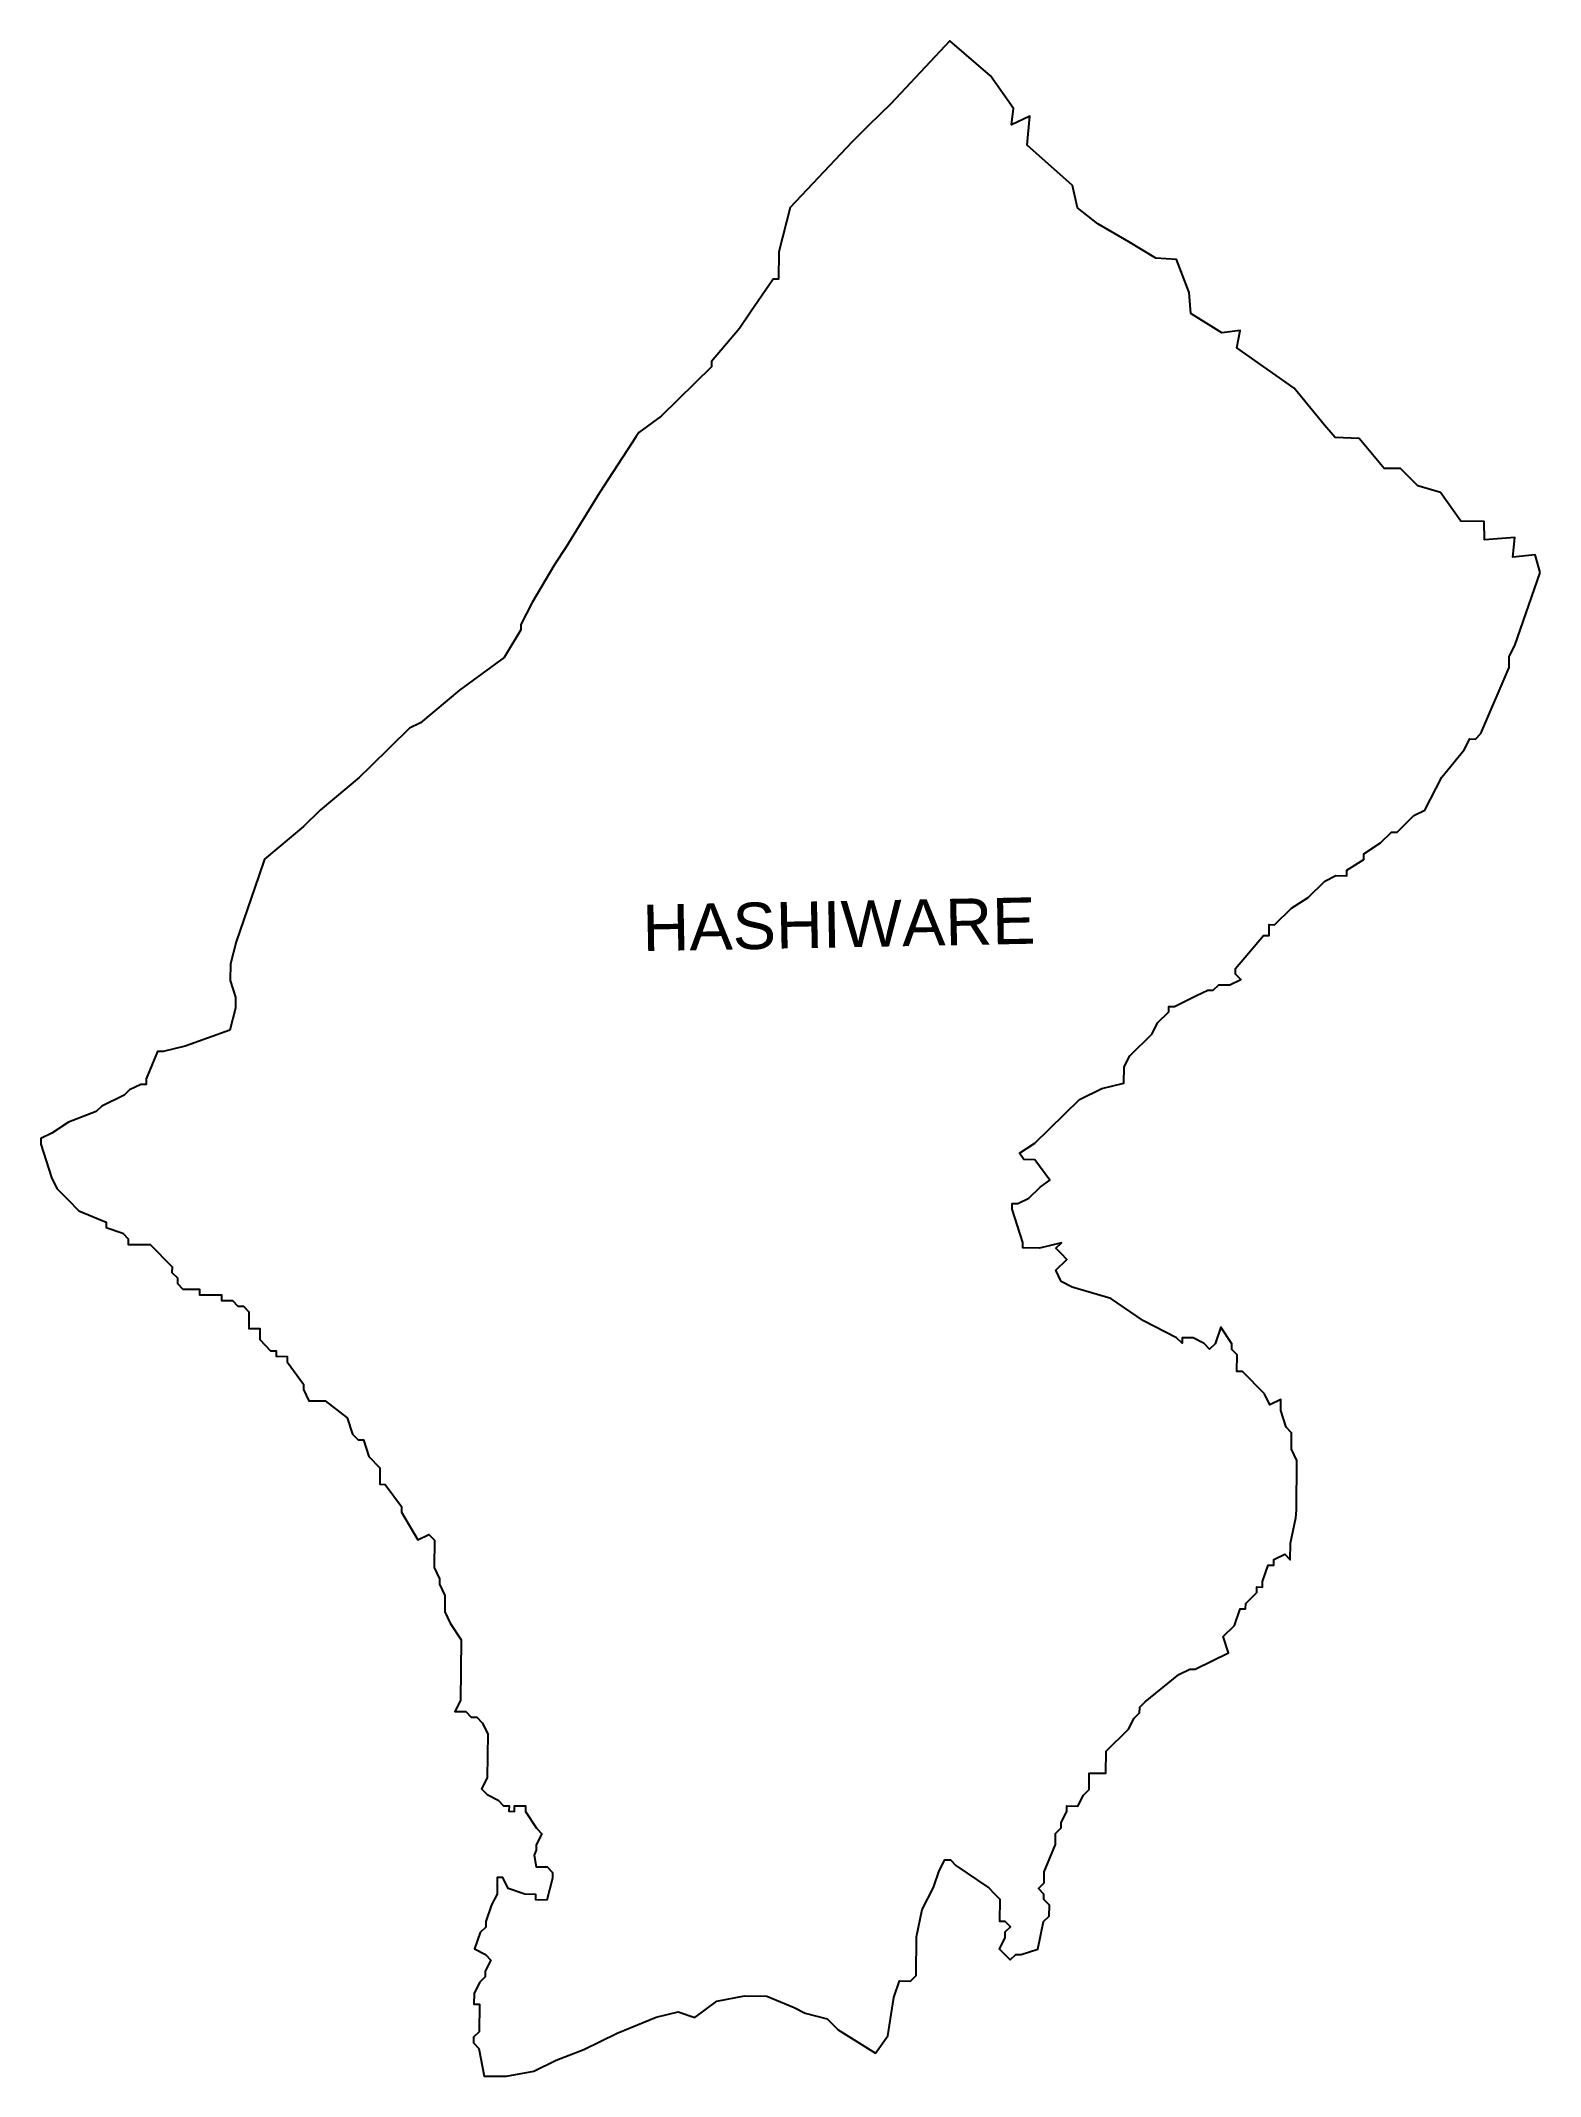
# Model space of a CAD drawing. Header units: metres. Extents: x 274638 to 286203, y 2075246 to 2080049.
# Drawn here: x 282693 to 286203, y 2075283 to 2080049 of the extents above.
import ezdxf

# ---------------------------------------------------------------- set-up
doc = ezdxf.new("R2010")
doc.units = ezdxf.units.M
doc.layers.add('VILLAGE BOUNDRY', color=10, linetype='Continuous')
doc.layers.add('VILLAGE NAME', color=250, linetype='Continuous')

msp = doc.modelspace()

# ---------------------------------------------------------------- linework, layer by layer
at = {"layer": 'VILLAGE BOUNDRY'}
msp.add_lwpolyline([(286202.5, 2078803.9), (286190.3, 2078845.5), (286138.1, 2078840.2), (286142.8, 2078886.1), (286072.2, 2078880.9), (286071.3, 2078923.9), (286016.3, 2078924.5), (285969.2, 2078991.7), (285915.7, 2079007.1), (285875.3, 2079047.6), (285837.2, 2079048), (285778.8, 2079118.3), (285722.4, 2079120.4), (285697.4, 2079148.8), (285626.4, 2079236.2), (285492.1, 2079330.3), (285499.7, 2079370.9), (285457.3, 2079365.5), (285384.5, 2079410.8), (285380.8, 2079459.7), (285350.7, 2079537), (285302.8, 2079540.5), (285239.7, 2079578.3), (285166.9, 2079620.6), (285119.4, 2079658.1), (285107.3, 2079710.1), (285001.2, 2079804.6), (285007.6, 2079872.6), (284965.1, 2079852.4), (284969.7, 2079890.8), (284915.6, 2079967), (284820.7, 2080049.5), (284682.2, 2079901.8), (284630, 2079850.6), (284590.8, 2079812.2), (284447.1, 2079658.6), (284420.2, 2079555.4), (284419.5, 2079490.8), (284406.6, 2079490.9), (284354.1, 2079413.9), (284327.9, 2079375.4), (284262.4, 2079298.5), (284262.3, 2079285.5), (284144.8, 2079170.3), (284092.7, 2079132.1), (284086.2, 2079122.6), (284000.8, 2078990.8), (283921.9, 2078862.3), (283895.7, 2078823.8), (283843.1, 2078733.8), (283816.7, 2078682.4), (283816.5, 2078669.5), (283777.1, 2078605.2), (283672.9, 2078528.7), (283581.6, 2078452), (283555.7, 2078439.4), (283464.3, 2078349.8), (283438.1, 2078324.2), (283346.9, 2078247.6), (283307.7, 2078209.1), (283216.4, 2078132.5), (283203.1, 2078093.9), (283149.8, 2077939.3), (283136.4, 2077887.7), (283136, 2077848.9), (283148.5, 2077810), (283148.3, 2077784.1), (283134.8, 2077732.6), (283031, 2077694.8), (282979.2, 2077682.4), (282966.2, 2077682.5), (282939.7, 2077618.2), (282939.6, 2077605.2), (282926.7, 2077605.4), (282900.7, 2077592.7), (282887.6, 2077579.9), (282835.7, 2077554.6), (282822.6, 2077541.8), (282757.7, 2077516.6), (282718.7, 2077491.1), (282692.7, 2077478.4), (282692.5, 2077465.5), (282717.6, 2077387.7), (282730.3, 2077361.7), (282755.9, 2077335.6), (282781.5, 2077309.5), (282845.9, 2077283), (282845.7, 2077270.1), (282884.4, 2077256.7), (282897.2, 2077243.7), (282897, 2077230.7), (282948.8, 2077230.2), (282999.9, 2077178), (282999.8, 2077165.1), (283012.6, 2077152), (283012.5, 2077139.1), (283025.3, 2077126.1), (283064.1, 2077125.7), (283063.9, 2077112.7), (283115.6, 2077112.2), (283115.5, 2077099.3), (283141.3, 2077099), (283154.2, 2077085.9), (283167.1, 2077085.8), (283179.9, 2077072.8), (283179.5, 2077034), (283205.3, 2077033.7), (283205.1, 2077007.9), (283230.7, 2076981.7), (283243.6, 2076981.6), (283243.5, 2076968.7), (283269.3, 2076968.4), (283269.2, 2076955.5), (283307.4, 2076903.4), (283307.3, 2076890.5), (283320, 2076864.5), (283358.7, 2076864.1), (283410.1, 2076824.8), (283422.6, 2076785.9), (283435.4, 2076772.8), (283448.3, 2076772.7), (283460.9, 2076733.8), (283486.5, 2076707.7), (283486.1, 2076668.9), (283499, 2076668.8), (283537.3, 2076616.7), (283537.2, 2076603.7), (283575.3, 2076538.7), (283601.2, 2076551.4), (283614.1, 2076538.3), (283613.4, 2076473.7), (283626.1, 2076447.7), (283625.9, 2076434.8), (283638.6, 2076408.8), (283638.2, 2076370), (283650.9, 2076344), (283676.3, 2076305), (283674.9, 2076162.8), (283661.7, 2076137.1), (283687.6, 2076136.8), (283700.3, 2076123.7), (283713.3, 2076123.6), (283726.1, 2076110.6), (283738.7, 2076084.6), (283737.7, 2075981.1), (283724.5, 2075955.4), (283737.3, 2075942.4), (283763, 2075929.2), (283775.9, 2075916.1), (283788.8, 2075916), (283788.6, 2075903.1), (283801.5, 2075902.9), (283801.7, 2075915.9), (283827.5, 2075915.6), (283827.4, 2075902.7), (283852.9, 2075863.6), (283865.7, 2075850.6), (283852.5, 2075824.9), (283852.4, 2075811.9), (283847.2, 2075800), (283852, 2075773.1), (283877.8, 2075772.9), (283890.6, 2075759.8), (283890.5, 2075746.9), (283877, 2075695.3), (283851.2, 2075695.6), (283851.3, 2075708.5), (283825.5, 2075708.8), (283786.8, 2075722.1), (283774.2, 2075748.1), (283761.2, 2075748.2), (283760.8, 2075709.4), (283747.6, 2075683.7), (283734.3, 2075645.1), (283734.2, 2075632.1), (283721.1, 2075619.3), (283707.8, 2075580.7), (283733.5, 2075567.5), (283746.3, 2075554.4), (283733.1, 2075528.7), (283733, 2075515.8), (283720, 2075503), (283706.8, 2075477.3), (283706.5, 2075451.4), (283719.4, 2075451.3), (283718.8, 2075386.6), (283705.7, 2075373.8), (283705.6, 2075360.9), (283718.4, 2075347.9), (283730.6, 2075283.1), (283782.4, 2075282.6), (283847.1, 2075294.9), (283899.1, 2075320.2), (283964, 2075345.4), (284041.9, 2075383.4), (284132.8, 2075421.2), (284184.7, 2075433.7), (284223.3, 2075420.3), (284275.4, 2075458.6), (284340.2, 2075470.9), (284391.9, 2075470.4), (284456.3, 2075443.8), (284482, 2075430.7), (284533.6, 2075417.2), (284559.2, 2075391.1), (284646.4, 2075336.5), (284675.4, 2075377), (284689.2, 2075467.4), (284702.5, 2075506), (284728.4, 2075505.7), (284741.4, 2075518.5), (284742.4, 2075609), (284755.9, 2075673.5), (284769.1, 2075699.2), (284782.3, 2075725), (284795.6, 2075763.6), (284808.8, 2075789.3), (284821.7, 2075789.2), (284834.6, 2075776.2), (284911.6, 2075723.7), (284924.4, 2075710.6), (284937.2, 2075697.5), (284936.6, 2075645.8), (284949.6, 2075645.7), (284962.4, 2075632.7), (284949.3, 2075619.9), (284949.2, 2075606.9), (284936, 2075581.3), (284961.6, 2075555.1), (284974.7, 2075567.9), (284987.6, 2075567.8), (285026.5, 2075580.3), (285040.1, 2075644.8), (285053.1, 2075657.6), (285053.4, 2075683.4), (285040.6, 2075696.5), (285040.7, 2075709.4), (285027.9, 2075722.5), (285041, 2075735.3), (285041.2, 2075761.1), (285067.7, 2075825.5), (285068, 2075851.4), (285081, 2075864.2), (285081.2, 2075877.1), (285094.4, 2075902.8), (285094.5, 2075915.8), (285120.4, 2075915.5), (285133.6, 2075941.2), (285146.6, 2075954), (285147, 2075992.8), (285185.8, 2075992.4), (285186.3, 2076044.1), (285238.5, 2076095.3), (285251.7, 2076121), (285264.8, 2076133.8), (285264.9, 2076146.7), (285278, 2076159.5), (285356.2, 2076223.4), (285382.2, 2076236.1), (285395.1, 2076235.9), (285473, 2076273.9), (285460.5, 2076312.8), (285486.6, 2076338.4), (285499.9, 2076377.1), (285512.9, 2076376.9), (285513, 2076389.9), (285539.1, 2076415.5), (285539.2, 2076428.4), (285552.2, 2076428.2), (285552.3, 2076441.2), (285565.6, 2076479.8), (285578.5, 2076479.7), (285578.7, 2076492.6), (285604.7, 2076505.3), (285617.4, 2076492.2), (285617.8, 2076531), (285630.3, 2076590.2), (285631.6, 2076608.5), (285632.7, 2076724.8), (285620.1, 2076750.8), (285620.4, 2076789.6), (285607.7, 2076802.6), (285595.1, 2076841.5), (285595.4, 2076867.4), (285569.4, 2076854.7), (285556.8, 2076880.7), (285505.5, 2076932.9), (285492.6, 2076933.1), (285493, 2076971.9), (285480.2, 2076984.9), (285480.3, 2076997.9), (285454.9, 2077036.9), (285441.6, 2076998.2), (285428.5, 2076985.4), (285415.7, 2076998.5), (285390, 2077011.7), (285364.1, 2077011.9), (285364, 2076999), (285351.2, 2077012.1), (285274.1, 2077051.6), (285197, 2077104.1), (285106.8, 2077130.9), (285081, 2077144.1), (285068.4, 2077170), (285094.5, 2077195.7), (285081.7, 2077208.7), (285068.9, 2077221.8), (285082, 2077234.6), (285030.1, 2077222.2), (284991.4, 2077222.6), (284991.5, 2077235.5), (284966.4, 2077313.3), (284966.5, 2077326.2), (284979.5, 2077326.1), (285005.4, 2077338.8), (285031.6, 2077364.4), (285054.5, 2077381.2), (285019.3, 2077429.1), (284993.5, 2077429.4), (284983.7, 2077444.4), (285019.7, 2077467.9), (285124.1, 2077570.3), (285176.1, 2077595.6), (285227.9, 2077608), (285228.3, 2077646.8), (285241.5, 2077672.5), (285293.8, 2077723.7), (285306.9, 2077749.4), (285333.1, 2077775), (285333.2, 2077787.9), (285346.1, 2077787.8), (285398.1, 2077813.2), (285424.1, 2077825.8), (285437, 2077825.7), (285450, 2077838.5), (285475.9, 2077838.2), (285501.9, 2077850.9), (285489.1, 2077863.9), (285489.2, 2077876.9), (285554.6, 2077953.8), (285567.6, 2077953.7), (285567.8, 2077979.5), (285580.8, 2077979.4), (285619.9, 2078017.8), (285659, 2078043.2), (285698.1, 2078081.6), (285724.1, 2078094.3), (285750, 2078094), (285750.1, 2078106.9), (285789.2, 2078132.4), (285789.3, 2078145.3), (285828.3, 2078170.8), (285854.4, 2078196.4), (285867.4, 2078196.3), (285906.5, 2078234.7), (285932.5, 2078247.3), (285972.1, 2078324.5), (286024.4, 2078388.6), (286037.6, 2078414.3), (286050.6, 2078414.2), (286063.6, 2078427), (286129.8, 2078581.5), (286130.1, 2078607.3), (286143.3, 2078633)], close=True, dxfattribs=at)

# ---------------------------------------------------------------- texts
at = {"layer": 'VILLAGE NAME', "insert": (284099.9, 2078026), "char_height": 108.748, "attachment_point": 1, "rotation": 1.1028}
msp.add_mtext_dynamic_manual_height_columns('{\\fArial|b0|i0|c0|p34;HASHIWARE}', width=726.929, gutter_width=543.7, heights=[0], dxfattribs=at)

doc.saveas('drawing.dxf')
